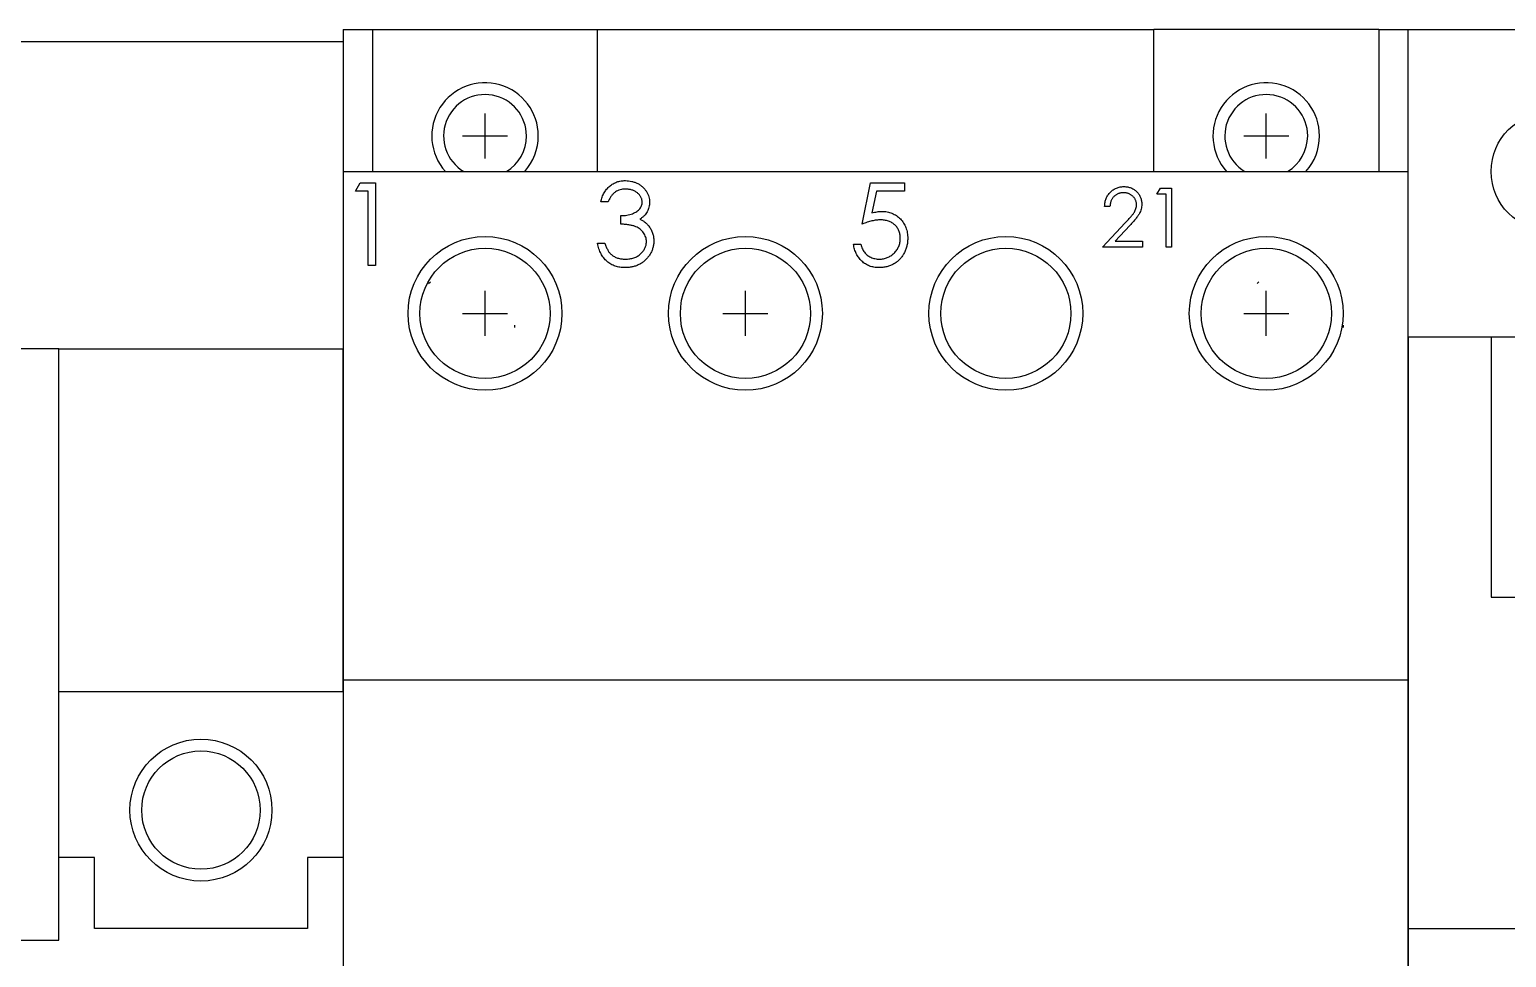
# Model space of a CAD drawing. Extents: x 299589 to 300289, y 280971 to 282371.
# Drawn here: x 299750.3 to 299812.7, y 281719.9 to 281759.1 of the extents above; entities that cross this region are included whole.
import ezdxf

# ---------------------------------------------------------------- set-up
doc = ezdxf.new("R2010")
doc.units = 0
doc.header["$MEASUREMENT"] = 0
doc.linetypes.add('ACAD_ISO07W100', pattern=[3, 0, -3])
for name, color, linetype in [('PV-1A6A', 7, 'Continuous'), ('PV-2418', 7, 'Continuous'), ('PV-2A84', 7, 'Continuous')]:
    doc.layers.add(name, color=color, linetype=linetype)

# ---------------------------------------------------------------- blocks, each defined once
blk = doc.blocks.new('Manufacturer上海良信PartName接触器SeriesNDC1ShellFrameLimitingCurrentRemarkPartTypeMinCurrent38.1MaxCurrent65Poles3PMinPower0MaxPower0LibType3DelFlgfalseUpdateDate2023-01-0100000')
at = {"layer": 'PV-1A6A'}
for p, q in [((37.5, 64), (37.5, 50)), ((37.5, 50), (37.5, 46.5)), ((37.5, 46.5), (37.5, 13.5))]:
    blk.add_line(p, q, dxfattribs=at)
at = {"layer": 'PV-2418'}
for p, q in [((-37.5, 64), (-25.5, 64)), ((-37.5, 51), (-37.5, 64)), ((-24.5, 64), (37.5, 64)), ((37.5, 64), (37.5, 51)), ((-34, 51), (-37.5, 51)), ((-37.5, 51), (-37.5, 26)), ((-34, 51), (-34, 40)), ((-18, 51), (-34, 51)), ((25.5, 51), (22, 51)), ((25.5, 51), (37.5, 51)), ((25.5, 26), (25.5, 51)), ((37.5, 36.5), (37.5, 51)), ((-34, 40), (-18, 40)), ((37.5, 36.5), (25.5, 36.5)), ((37.5, 36.5), (37.5, 29.5)), ((27, 29.5), (25.5, 29.5)), ((27, 26.5), (27, 29.5)), ((37.5, 29.5), (36, 29.5)), ((36, 29.5), (36, 26.5)), ((37.5, 29.5), (37.5, 13.5)), ((36, 26.5), (27, 26.5)), ((-37.5, 26), (25.5, 26)), ((-37.5, 26), (-37.5, 13.5))]:
    blk.add_line(p, q, dxfattribs=at)
for centre, radius in [((-31.5, 58), 2.5), ((31.5, 31.5), 3), ((31.5, 31.5), 2.5)]:
    blk.add_circle(centre, radius, dxfattribs=at)
blk = doc.blocks.new('Manufacturer上海良信PartName接触器SeriesNDC1ShellFrameLimitingCurrentRemarkPartTypeMinCurrent12.1MaxCurrent18Poles3PMinPower0MaxPower0LibType3DelFlgfalseUpdateDate2023-01-0100000')
for p, q in [((-16.5, 32.048), (-16.5, 33.952)), ((-16.5, 32.048), (-16.5, 33.952)), ((16.5, 32.048), (16.5, 33.952)), ((16.5, 32.048), (16.5, 33.952)), ((16.5, 32.048), (16.5, 33.952)), ((-17.452, 33), (-15.548, 33)), ((-17.452, 33), (-15.548, 33)), ((15.548, 33), (17.452, 33)), ((15.548, 33), (17.452, 33)), ((15.548, 33), (17.452, 33)), ((-16.5, 24.548), (-16.5, 26.452)), ((-5.5, 24.548), (-5.5, 26.452)), ((16.5, 24.548), (16.5, 26.452)), ((-17.452, 25.5), (-15.548, 25.5)), ((-6.452, 25.5), (-4.548, 25.5)), ((15.548, 25.5), (17.452, 25.5))]:
    blk.add_line(p, q)
at = {"linetype": 'ACAD_ISO07W100', "ltscale": 3}
for centre in [(-17.5, 25), (17.5, 25)]:
    blk.add_circle(centre, 2.25, dxfattribs=at)
at = {"layer": 'PV-2A84'}
for p, q in [((-22.5, 37.5), (-21.25, 37.5)), ((-22.5, 37.5), (-22.5, 31.5)), ((-21.25, 37.5), (-11.75, 37.5)), ((-21.25, 37.5), (-21.25, 31.5)), ((-11.75, 37.5), (11.75, 37.5)), ((-11.75, 31.5), (-11.75, 37.5)), ((21.25, 37.5), (11.75, 37.5)), ((11.75, 31.5), (11.75, 37.5)), ((21.25, 37.5), (22.5, 37.5)), ((21.25, 37.5), (21.25, 31.5)), ((22.5, 31.5), (22.5, 37.5)), ((-22.5, 31.5), (22.5, 31.5)), ((-22.5, 31.5), (-22.5, 10)), ((22.5, 10), (22.5, 31.5)), ((-21.978, 30.664), (-21.773, 31.023)), ((-21.44, 30.664), (-21.978, 30.664)), ((-21.773, 31.023), (-21.126, 31.023)), ((-21.44, 27.523), (-21.44, 30.664)), ((-21.126, 31.023), (-21.126, 27.523)), ((-0.574, 29.273), (-0.216, 31.023)), ((-0.216, 31.023), (1.22, 31.023)), ((0.03, 30.664), (-0.159, 29.744)), ((1.22, 30.664), (0.03, 30.664)), ((1.22, 31.023), (1.22, 30.664)), ((11.884, 30.538), (12.03, 30.794)), ((12.03, 30.794), (12.493, 30.794)), ((12.493, 30.794), (12.493, 28.294)), ((-11.299, 30.215), (-11.613, 30.215)), ((9.896, 30.025), (9.672, 30.025)), ((12.268, 30.538), (11.884, 30.538)), ((12.268, 28.294), (12.268, 30.538)), ((-10.76, 29.273), (-10.76, 29.632)), ((9.576, 28.294), (10.545, 29.329)), ((10.737, 29.218), (10.111, 28.551)), ((-11.748, 28.465), (-11.433, 28.465)), ((-0.933, 28.42), (-0.619, 28.42)), ((11.275, 28.294), (9.576, 28.294)), ((10.111, 28.551), (11.275, 28.551)), ((11.275, 28.551), (11.275, 28.294)), ((12.493, 28.294), (12.268, 28.294)), ((-21.126, 27.523), (-21.44, 27.523)), ((-22.5, 10), (-22.5, -10)), ((22.5, 10), (-22.5, 10)), ((22.5, -10), (22.5, 10))]:
    blk.add_line(p, q, dxfattribs=at)
for centre, radius in [((-16.5, 25.5), 3.25), ((-5.5, 25.5), 3.25), ((5.5, 25.5), 3.25), ((16.5, 25.5), 3.25), ((-16.5, 25.5), 2.75), ((-5.5, 25.5), 2.75), ((5.5, 25.5), 2.75), ((16.5, 25.5), 2.75)]:
    blk.add_circle(centre, radius, dxfattribs=at)
for centre, radius, start, end in [((-16.5, 33), 2.25, 0, 221.81031), ((16.5, 33), 2.25, 0, 221.81031), ((-16.5, 33), 1.75, 0, 238.99728), ((16.5, 33), 1.75, 0, 238.99728), ((-16.5, 33), 1.75, 301.00272, 0), ((-16.5, 33), 2.25, 318.18969, 0), ((16.5, 33), 1.75, 301.00272, 0), ((16.5, 33), 2.25, 318.18969, 0)]:
    blk.add_arc(centre, radius, start, end, dxfattribs=at)
for points, knots in [([(-11.613, 30.215), (-11.604, 30.251), (-11.588, 30.319), (-11.553, 30.418), (-11.515, 30.511), (-11.47, 30.597), (-11.42, 30.678), (-11.364, 30.752), (-11.302, 30.82), (-11.235, 30.881), (-11.163, 30.936), (-11.088, 30.983), (-11.01, 31.023), (-10.928, 31.056), (-10.843, 31.081), (-10.755, 31.099), (-10.664, 31.111), (-10.602, 31.112), (-10.571, 31.113)], [0, 0, 0, 0, 0.072625, 0.141977, 0.208985, 0.273957, 0.336889, 0.398745, 0.460116, 0.520825, 0.580994, 0.640152, 0.698622, 0.757271, 0.816427, 0.876254, 0.937165, 1, 1, 1, 1]), ([(-10.567, 30.754), (-10.607, 30.752), (-10.685, 30.75), (-10.797, 30.726), (-10.901, 30.688), (-10.981, 30.643), (-11.04, 30.598), (-11.082, 30.559), (-11.123, 30.515), (-11.161, 30.465), (-11.199, 30.411), (-11.234, 30.35), (-11.268, 30.285), (-11.288, 30.239), (-11.299, 30.215)], [0, 0, 0, 0, 0.122712, 0.239685, 0.351816, 0.463766, 0.520818, 0.579448, 0.640604, 0.705298, 0.773634, 0.844669, 0.920057, 1, 1, 1, 1]), ([(-10.571, 31.113), (-10.525, 31.111), (-10.435, 31.109), (-10.302, 31.084), (-10.174, 31.044), (-10.052, 30.99), (-9.939, 30.923), (-9.838, 30.843), (-9.752, 30.752), (-9.679, 30.651), (-9.622, 30.543), (-9.579, 30.432), (-9.554, 30.319), (-9.551, 30.242), (-9.549, 30.203)], [0, 0, 0, 0, 0.090254, 0.17854, 0.266093, 0.354631, 0.441886, 0.525747, 0.608114, 0.690197, 0.770821, 0.848326, 0.924012, 1, 1, 1, 1]), ([(-9.863, 30.205), (-9.863, 30.223), (-9.864, 30.259), (-9.875, 30.313), (-9.89, 30.364), (-9.912, 30.414), (-9.94, 30.461), (-9.975, 30.507), (-10.016, 30.551), (-10.063, 30.591), (-10.113, 30.63), (-10.168, 30.663), (-10.227, 30.691), (-10.289, 30.714), (-10.354, 30.732), (-10.422, 30.744), (-10.493, 30.752), (-10.542, 30.753), (-10.567, 30.754)], [0, 0, 0, 0, 0.055275, 0.109966, 0.163247, 0.218076, 0.273301, 0.330909, 0.390995, 0.454176, 0.518862, 0.583311, 0.648517, 0.715031, 0.782502, 0.852323, 0.924928, 1, 1, 1, 1]), ([(9.672, 30.025), (9.674, 30.055), (9.676, 30.113), (9.69, 30.198), (9.709, 30.28), (9.736, 30.357), (9.77, 30.43), (9.811, 30.5), (9.859, 30.565), (9.913, 30.625), (9.972, 30.68), (10.036, 30.727), (10.103, 30.768), (10.173, 30.801), (10.247, 30.827), (10.324, 30.845), (10.405, 30.857), (10.459, 30.858), (10.487, 30.858)], [0, 0, 0, 0, 0.068791, 0.135103, 0.198979, 0.261904, 0.323495, 0.385195, 0.446969, 0.509765, 0.572251, 0.633405, 0.693251, 0.752583, 0.812579, 0.873275, 0.93555, 1, 1, 1, 1]), ([(10.476, 30.602), (10.456, 30.601), (10.418, 30.6), (10.362, 30.593), (10.308, 30.581), (10.256, 30.565), (10.208, 30.544), (10.161, 30.518), (10.118, 30.486), (10.077, 30.451), (10.039, 30.411), (10.006, 30.367), (9.977, 30.32), (9.951, 30.268), (9.931, 30.213), (9.915, 30.154), (9.903, 30.091), (9.899, 30.047), (9.896, 30.025)], [0, 0, 0, 0, 0.064439, 0.126547, 0.186887, 0.245878, 0.304041, 0.362191, 0.420976, 0.48066, 0.5406, 0.600689, 0.661936, 0.724443, 0.789038, 0.856314, 0.926352, 1, 1, 1, 1]), ([(11.018, 30.095), (11.018, 30.112), (11.017, 30.146), (11.009, 30.195), (10.997, 30.243), (10.98, 30.289), (10.957, 30.332), (10.93, 30.374), (10.898, 30.415), (10.862, 30.453), (10.821, 30.488), (10.779, 30.518), (10.734, 30.544), (10.686, 30.565), (10.637, 30.582), (10.585, 30.593), (10.531, 30.6), (10.495, 30.601), (10.476, 30.602)], [0, 0, 0, 0, 0.0619654, 0.1221219, 0.1809885, 0.2399332, 0.2999058, 0.3599888, 0.4217757, 0.4865758, 0.5515348, 0.6150175, 0.6772586, 0.73973, 0.8030501, 0.8664951, 0.9319735, 1, 1, 1, 1]), ([(10.487, 30.858), (10.515, 30.858), (10.569, 30.856), (10.647, 30.846), (10.722, 30.829), (10.793, 30.805), (10.859, 30.773), (10.922, 30.734), (10.981, 30.69), (11.034, 30.638), (11.083, 30.582), (11.126, 30.522), (11.162, 30.461), (11.192, 30.397), (11.214, 30.33), (11.231, 30.26), (11.24, 30.189), (11.242, 30.14), (11.243, 30.115)], [0, 0, 0, 0, 0.069475, 0.136517, 0.200789, 0.26383, 0.325735, 0.387291, 0.449509, 0.512968, 0.576275, 0.63758, 0.697903, 0.757172, 0.816599, 0.876653, 0.93729, 1, 1, 1, 1]), ([(-10.76, 29.632), (-10.717, 29.633), (-10.632, 29.634), (-10.508, 29.652), (-10.39, 29.676), (-10.279, 29.713), (-10.179, 29.755), (-10.092, 29.805), (-10.019, 29.861), (-9.961, 29.923), (-9.917, 29.989), (-9.886, 30.058), (-9.867, 30.13), (-9.864, 30.18), (-9.863, 30.205)], [0, 0, 0, 0, 0.1101656, 0.2157873, 0.3180274, 0.417574, 0.5116505, 0.5961621, 0.6729345, 0.7436696, 0.810677, 0.874059, 0.9366963, 1, 1, 1, 1]), ([(-9.549, 30.203), (-9.55, 30.166), (-9.552, 30.094), (-9.572, 29.988), (-9.604, 29.889), (-9.649, 29.795), (-9.708, 29.707), (-9.778, 29.625), (-9.862, 29.549), (-9.925, 29.506), (-9.958, 29.483)], [0, 0, 0, 0, 0.128068, 0.250608, 0.37063, 0.490072, 0.610375, 0.734313, 0.863217, 1, 1, 1, 1]), ([(10.545, 29.329), (10.569, 29.354), (10.614, 29.401), (10.679, 29.47), (10.736, 29.534), (10.788, 29.593), (10.832, 29.648), (10.871, 29.697), (10.902, 29.741), (10.936, 29.793), (10.969, 29.857), (10.998, 29.934), (11.015, 30.014), (11.017, 30.068), (11.018, 30.095)], [0, 0, 0, 0, 0.110803, 0.212829, 0.306101, 0.390647, 0.466924, 0.534481, 0.593587, 0.644557, 0.7362, 0.825024, 0.911986, 1, 1, 1, 1]), ([(11.243, 30.115), (11.241, 30.08), (11.239, 30.011), (11.218, 29.91), (11.186, 29.812), (11.148, 29.732), (11.109, 29.669), (11.074, 29.616), (11.033, 29.56), (10.985, 29.499), (10.932, 29.435), (10.873, 29.366), (10.807, 29.293), (10.761, 29.244), (10.737, 29.218)], [0, 0, 0, 0, 0.098702, 0.195672, 0.292422, 0.391343, 0.444462, 0.504229, 0.570352, 0.642546, 0.722288, 0.807921, 0.90047, 1, 1, 1, 1]), ([(-9.958, 29.483), (-9.92, 29.465), (-9.847, 29.43), (-9.746, 29.36), (-9.655, 29.279), (-9.604, 29.216), (-9.578, 29.185)], [0, 0, 0, 0, 0.2538796, 0.5030089, 0.7502911, 1, 1, 1, 1]), ([(0.197, 29.453), (0.17, 29.452), (0.114, 29.451), (0.028, 29.442), (-0.063, 29.428), (-0.157, 29.408), (-0.256, 29.382), (-0.358, 29.352), (-0.465, 29.315), (-0.537, 29.287), (-0.574, 29.273)], [0, 0, 0, 0, 0.102203, 0.2110233, 0.3250997, 0.4465021, 0.5737877, 0.7089007, 0.8503579, 1, 1, 1, 1]), ([(-0.159, 29.744), (-0.122, 29.754), (-0.05, 29.774), (0.056, 29.796), (0.157, 29.809), (0.222, 29.811), (0.254, 29.812)], [0, 0, 0, 0, 0.2750684, 0.5329015, 0.7739735, 1, 1, 1, 1]), ([(1.041, 28.68), (1.04, 28.708), (1.039, 28.763), (1.028, 28.843), (1.01, 28.919), (0.985, 28.992), (0.952, 29.06), (0.913, 29.124), (0.866, 29.184), (0.811, 29.239), (0.752, 29.29), (0.687, 29.333), (0.617, 29.37), (0.542, 29.401), (0.462, 29.424), (0.378, 29.441), (0.289, 29.45), (0.228, 29.452), (0.197, 29.453)], [0, 0, 0, 0, 0.065351, 0.127916, 0.18836, 0.247216, 0.30563, 0.36377, 0.422661, 0.482687, 0.5433, 0.604118, 0.664965, 0.727413, 0.791468, 0.858055, 0.927037, 1, 1, 1, 1]), ([(0.254, 29.812), (0.293, 29.811), (0.369, 29.809), (0.482, 29.793), (0.589, 29.768), (0.691, 29.733), (0.788, 29.688), (0.879, 29.632), (0.965, 29.566), (1.045, 29.491), (1.118, 29.408), (1.181, 29.319), (1.235, 29.224), (1.279, 29.123), (1.314, 29.018), (1.337, 28.905), (1.352, 28.788), (1.354, 28.708), (1.355, 28.667)], [0, 0, 0, 0, 0.065808, 0.129394, 0.190894, 0.251281, 0.310815, 0.370371, 0.430768, 0.492881, 0.555104, 0.616067, 0.677256, 0.73826, 0.800762, 0.864778, 0.931045, 1, 1, 1, 1]), ([(-9.683, 28.533), (-9.685, 28.565), (-9.688, 28.63), (-9.711, 28.726), (-9.75, 28.818), (-9.803, 28.905), (-9.869, 28.986), (-9.945, 29.058), (-10.033, 29.118), (-10.114, 29.159), (-10.186, 29.187), (-10.247, 29.206), (-10.316, 29.221), (-10.391, 29.236), (-10.474, 29.249), (-10.563, 29.259), (-10.659, 29.267), (-10.726, 29.271), (-10.76, 29.273)], [0, 0, 0, 0, 0.066909, 0.133485, 0.201035, 0.271234, 0.34288, 0.413836, 0.485977, 0.56023, 0.599884, 0.644055, 0.691892, 0.744688, 0.801492, 0.862858, 0.929328, 1, 1, 1, 1]), ([(-9.578, 29.185), (-9.561, 29.162), (-9.528, 29.116), (-9.487, 29.042), (-9.449, 28.968), (-9.42, 28.891), (-9.398, 28.812), (-9.382, 28.731), (-9.372, 28.647), (-9.37, 28.591), (-9.369, 28.563)], [0, 0, 0, 0, 0.128136, 0.254173, 0.378112, 0.501712, 0.623986, 0.747096, 0.872875, 1, 1, 1, 1]), ([(-10.58, 27.433), (-10.618, 27.434), (-10.691, 27.436), (-10.799, 27.448), (-10.903, 27.469), (-11.001, 27.498), (-11.095, 27.534), (-11.184, 27.579), (-11.268, 27.633), (-11.348, 27.695), (-11.422, 27.764), (-11.488, 27.842), (-11.549, 27.927), (-11.602, 28.02), (-11.65, 28.12), (-11.689, 28.228), (-11.723, 28.344), (-11.739, 28.424), (-11.748, 28.465)], [0, 0, 0, 0, 0.065541, 0.128963, 0.190377, 0.250092, 0.308548, 0.366398, 0.424542, 0.48317, 0.542243, 0.601739, 0.662506, 0.724856, 0.789128, 0.856346, 0.926295, 1, 1, 1, 1]), ([(-11.433, 28.465), (-11.425, 28.438), (-11.409, 28.386), (-11.382, 28.311), (-11.351, 28.241), (-11.318, 28.178), (-11.284, 28.12), (-11.245, 28.068), (-11.204, 28.021), (-11.174, 27.995), (-11.159, 27.982)], [0, 0, 0, 0, 0.14977, 0.291316, 0.425966, 0.55216, 0.671527, 0.786122, 0.895325, 1, 1, 1, 1]), ([(-9.369, 28.563), (-9.371, 28.514), (-9.375, 28.416), (-9.407, 28.272), (-9.456, 28.13), (-9.527, 27.995), (-9.613, 27.869), (-9.715, 27.756), (-9.832, 27.659), (-9.963, 27.577), (-10.105, 27.512), (-10.256, 27.467), (-10.415, 27.438), (-10.525, 27.435), (-10.58, 27.433)], [0, 0, 0, 0, 0.0796483, 0.1589217, 0.2396195, 0.3226094, 0.4060346, 0.4876021, 0.5696846, 0.6530361, 0.7374357, 0.8224778, 0.9097477, 1, 1, 1, 1]), ([(-10.575, 27.792), (-10.542, 27.793), (-10.478, 27.794), (-10.384, 27.805), (-10.295, 27.821), (-10.212, 27.846), (-10.133, 27.877), (-10.06, 27.916), (-9.991, 27.961), (-9.928, 28.013), (-9.871, 28.069), (-9.821, 28.128), (-9.778, 28.189), (-9.744, 28.253), (-9.716, 28.32), (-9.698, 28.389), (-9.685, 28.46), (-9.684, 28.508), (-9.683, 28.533)], [0, 0, 0, 0, 0.076072, 0.148752, 0.218403, 0.28576, 0.350598, 0.414964, 0.478069, 0.541761, 0.60435, 0.664075, 0.721464, 0.777587, 0.832644, 0.887844, 0.94346, 1, 1, 1, 1]), ([(0.134, 27.433), (0.099, 27.434), (0.031, 27.435), (-0.07, 27.45), (-0.166, 27.47), (-0.259, 27.501), (-0.347, 27.539), (-0.43, 27.587), (-0.511, 27.642), (-0.585, 27.707), (-0.655, 27.778), (-0.716, 27.855), (-0.772, 27.937), (-0.819, 28.024), (-0.86, 28.116), (-0.891, 28.213), (-0.917, 28.315), (-0.928, 28.385), (-0.933, 28.42)], [0, 0, 0, 0, 0.065421, 0.128708, 0.190236, 0.250724, 0.310637, 0.370766, 0.431615, 0.493523, 0.555883, 0.617342, 0.678668, 0.740711, 0.802985, 0.866803, 0.932347, 1, 1, 1, 1]), ([(-0.619, 28.42), (-0.612, 28.387), (-0.597, 28.323), (-0.564, 28.233), (-0.524, 28.153), (-0.477, 28.081), (-0.42, 28.019), (-0.356, 27.963), (-0.283, 27.913), (-0.203, 27.871), (-0.118, 27.835), (-0.03, 27.812), (0.061, 27.795), (0.122, 27.793), (0.153, 27.792)], [0, 0, 0, 0, 0.094687, 0.181994, 0.264377, 0.34218, 0.418618, 0.496509, 0.577369, 0.661511, 0.746733, 0.831258, 0.915206, 1, 1, 1, 1]), ([(1.355, 28.667), (1.354, 28.638), (1.353, 28.581), (1.346, 28.497), (1.333, 28.415), (1.316, 28.334), (1.293, 28.256), (1.266, 28.179), (1.233, 28.104), (1.196, 28.031), (1.155, 27.96), (1.109, 27.895), (1.061, 27.833), (1.009, 27.775), (0.952, 27.722), (0.893, 27.673), (0.83, 27.627), (0.763, 27.587), (0.694, 27.55), (0.622, 27.52), (0.547, 27.493), (0.47, 27.471), (0.39, 27.454), (0.307, 27.442), (0.221, 27.434), (0.164, 27.434), (0.134, 27.433)], [0, 0, 0, 0, 0.0440145, 0.0874341, 0.1301184, 0.1725537, 0.2145548, 0.2562981, 0.2984382, 0.340849, 0.3827152, 0.423924, 0.4642462, 0.5040737, 0.5438619, 0.5835667, 0.6230943, 0.6632291, 0.7035513, 0.7439379, 0.7845413, 0.8257501, 0.8677574, 0.9107452, 0.9549144, 1, 1, 1, 1]), ([(0.153, 27.792), (0.183, 27.793), (0.242, 27.795), (0.328, 27.807), (0.412, 27.826), (0.492, 27.855), (0.57, 27.89), (0.643, 27.935), (0.714, 27.986), (0.78, 28.045), (0.841, 28.11), (0.895, 28.179), (0.94, 28.254), (0.977, 28.331), (1.006, 28.413), (1.026, 28.498), (1.038, 28.588), (1.04, 28.649), (1.041, 28.68)], [0, 0, 0, 0, 0.064207, 0.126425, 0.18768, 0.248216, 0.308305, 0.369661, 0.431699, 0.495947, 0.559758, 0.622295, 0.683911, 0.745092, 0.80674, 0.869087, 0.93329, 1, 1, 1, 1]), ([(-11.159, 27.982), (-11.14, 27.966), (-11.101, 27.936), (-11.037, 27.898), (-10.97, 27.864), (-10.898, 27.839), (-10.823, 27.817), (-10.744, 27.803), (-10.66, 27.794), (-10.604, 27.793), (-10.575, 27.792)], [0, 0, 0, 0, 0.118271, 0.236178, 0.355663, 0.475904, 0.600127, 0.728608, 0.861313, 1, 1, 1, 1])]:
    blk.add_open_spline(points, degree=3, knots=knots, dxfattribs=at)

msp = doc.modelspace()

# ---------------------------------------------------------------- block references
for name, p in [('Manufacturer上海良信PartName接触器SeriesNDC1ShellFrameLimitingCurrentRemarkPartTypeMinCurrent38.1MaxCurrent65Poles3PMinPower0MaxPower0LibType3DelFlgfalseUpdateDate2023-01-0100000', (299726.032, 281694.63)), ('Manufacturer上海良信PartName接触器SeriesNDC1ShellFrameLimitingCurrentRemarkPartTypeMinCurrent12.1MaxCurrent18Poles3PMinPower0MaxPower0LibType3DelFlgfalseUpdateDate2023-01-0100000', (299786.032, 281721.63)), ('Manufacturer上海良信PartName接触器SeriesNDC1ShellFrameLimitingCurrentRemarkPartTypeMinCurrent38.1MaxCurrent65Poles3PMinPower0MaxPower0LibType3DelFlgfalseUpdateDate2023-01-0100000', (299846.032, 281695.13))]:
    msp.add_blockref(name, p)

doc.saveas('drawing.dxf')
